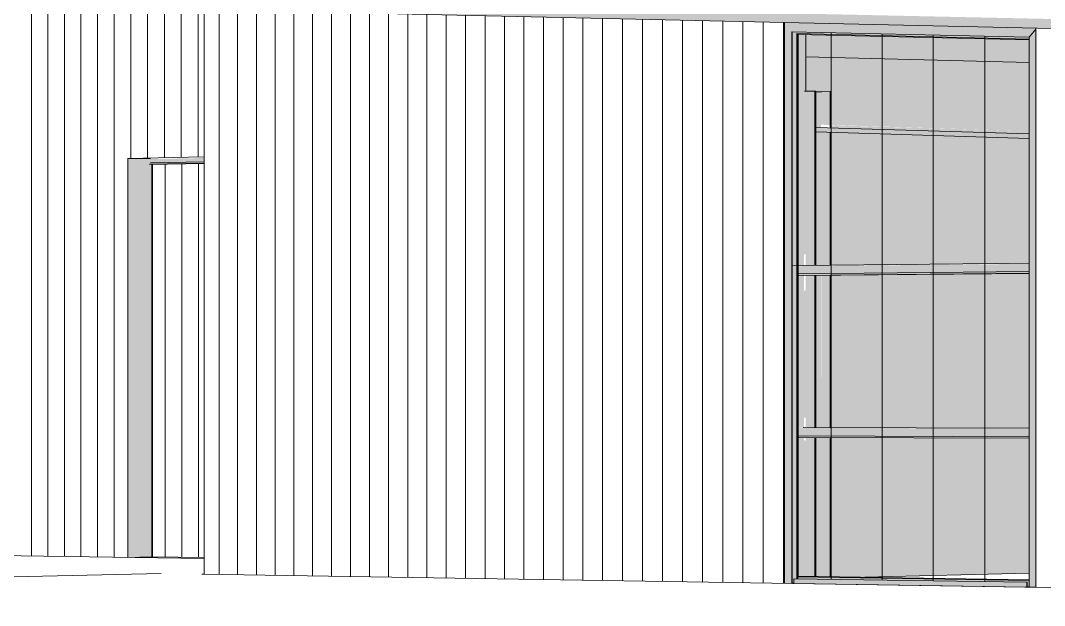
# Model space of a CAD drawing. Header units: inches. Extents: x 31155.6 to 31160.43, y 58.98 to 66.18.
# Drawn here: x 31158.6009 to 31158.7246, y 59.9741 to 60.0448 of the extents above; entities that cross this region are included whole.
import ezdxf

# ---------------------------------------------------------------- set-up
doc = ezdxf.new("R2010")
doc.units = ezdxf.units.IN
doc.header["$MEASUREMENT"] = 0
doc.linetypes.add('Center 1_4_', pattern=[0.53125, 0.25, -0.09375, 0.09375, -0.09375])
doc.linetypes.add('Hidden', pattern=[0.28125, 0.1875, -0.09375])
for name, color, linetype, lineweight in [('A-CLNG', 13, 'Continuous', 13), ('A-DOOR', 31, 'Continuous', 13), ('A-GLAZ-CURT', 52, 'Continuous', 9), ('A-GLAZ-CWMG', 51, 'Continuous', 9), ('A-PROP-SBCK', 71, 'Hidden', 50), ('A-ROOF', 132, 'Continuous', 13), ('A-WALL', 113, 'Continuous', 13), ('A-WALL-PATT', 111, 'Continuous', 13), ('C-BLDG-PADS', 91, 'Continuous', 9), ('C-TOPO', 7, 'Continuous', 9), ('EOP-PR', 4, 'Continuous', 9), ('I-WALL', 2, 'Continuous', 13), ('L-SITE-WALL', 31, 'Continuous', 13), ('PROP', 3, 'Center 1_4_', 9), ('S-BEAM', 12, 'Continuous', 9), ('S-COLS', 52, 'Continuous', 9)]:
    doc.layers.add(name, color=color, linetype=linetype, lineweight=lineweight)

# ---------------------------------------------------------------- blocks, each defined once
blk = doc.blocks.new('FP_62-Looking South East')
at = {"layer": 'A-WALL-PATT', "lineweight": 9}
for p, q in [((-3883.72739, 59.98007), (-3883.72739, 60.02815)), ((-3883.7254, 59.98004), (-3883.7254, 60.02819)), ((-3883.72341, 59.98001), (-3883.72341, 60.02823)), ((-3883.72141, 59.97999), (-3883.72141, 60.02827)), ((-3883.71941, 59.97996), (-3883.71941, 60.02831)), ((-3883.7174, 59.97993), (-3883.7174, 60.02835)), ((-3883.71538, 60.02814), (-3883.71538, 60.02839)), ((-3883.71336, 60.02818), (-3883.71336, 60.02843)), ((-3883.71133, 60.02822), (-3883.71133, 60.02848)), ((-3883.7093, 60.02826), (-3883.7093, 60.02852)), ((-3883.70726, 60.02831), (-3883.70726, 60.02856))]:
    blk.add_line(p, q, dxfattribs=at)
blk = doc.blocks.new('FP_70-Looking South East')
at = {"layer": 'A-WALL-PATT', "lineweight": 9}
for p, q in [((-3883.63078, 59.97724), (-3883.63078, 60.04333)), ((-3883.62464, 59.97715), (-3883.62464, 60.04319)), ((-3883.61846, 59.97705), (-3883.61846, 60.04305)), ((-3883.61222, 59.97696), (-3883.61222, 60.0429))]:
    blk.add_line(p, q, dxfattribs=at)
blk = doc.blocks.new('FP_71-Looking South East')
at = {"layer": 'A-WALL-PATT', "lineweight": 9}
for p, q in [((-3883.70472, 59.97783), (-3883.70472, 60.04608)), ((-3883.70248, 59.9778), (-3883.70248, 60.04603)), ((-3883.70022, 59.97776), (-3883.70022, 60.04598)), ((-3883.69796, 59.97773), (-3883.69796, 60.04593)), ((-3883.69569, 59.97769), (-3883.69569, 60.04588)), ((-3883.69342, 59.97766), (-3883.69342, 60.04583)), ((-3883.69113, 59.97762), (-3883.69113, 60.04577)), ((-3883.68884, 59.97758), (-3883.68884, 60.04572)), ((-3883.68655, 59.97755), (-3883.68655, 60.04567)), ((-3883.68424, 59.97751), (-3883.68424, 60.04562)), ((-3883.68193, 59.97747), (-3883.68193, 60.04557)), ((-3883.67961, 59.97744), (-3883.67961, 60.04552)), ((-3883.67728, 59.9774), (-3883.67728, 60.04547)), ((-3883.67495, 59.97737), (-3883.67495, 60.04542)), ((-3883.6726, 59.97733), (-3883.6726, 60.04536)), ((-3883.67025, 59.97729), (-3883.67025, 60.04531)), ((-3883.66789, 59.97725), (-3883.66789, 60.04526)), ((-3883.66553, 59.97722), (-3883.66553, 60.04521)), ((-3883.66316, 59.97718), (-3883.66316, 60.04515)), ((-3883.66077, 59.97714), (-3883.66077, 60.0451)), ((-3883.65839, 59.9771), (-3883.65839, 60.04505)), ((-3883.65599, 59.97707), (-3883.65599, 60.04499)), ((-3883.65358, 59.97703), (-3883.65358, 60.04494)), ((-3883.65117, 59.97699), (-3883.65117, 60.04489)), ((-3883.64875, 59.97695), (-3883.64875, 60.04483)), ((-3883.64632, 59.97692), (-3883.64632, 60.04478)), ((-3883.64388, 59.97688), (-3883.64388, 60.04472)), ((-3883.64144, 59.97684), (-3883.64144, 60.04467)), ((-3883.63899, 59.9768), (-3883.63899, 60.04462)), ((-3883.63653, 59.97676), (-3883.63653, 60.04456))]:
    blk.add_line(p, q, dxfattribs=at)
blk = doc.blocks.new('FP_72-Looking South East')
at = {"layer": 'A-DOOR', "lineweight": 9}
for p, q in [((-3883.71125, 59.97994), (-3883.71125, 60.02744)), ((-3883.70923, 59.97991), (-3883.70923, 60.02748)), ((-3883.7072, 59.97988), (-3883.7072, 60.02752))]:
    blk.add_line(p, q, dxfattribs=at)
blk = doc.blocks.new('FP_73-Looking South East')
at = {"layer": 'A-WALL-PATT', "lineweight": 9}
for p, q in [((-3883.72341, 60.02823), (-3883.72341, 60.09252)), ((-3883.72141, 60.02827), (-3883.72141, 60.09265)), ((-3883.71941, 60.02831), (-3883.71941, 60.09278)), ((-3883.7174, 60.02835), (-3883.7174, 60.09292)), ((-3883.71538, 60.02839), (-3883.71538, 60.09305)), ((-3883.71336, 60.02843), (-3883.71336, 60.09319)), ((-3883.71133, 60.02848), (-3883.71133, 60.09332)), ((-3883.7093, 60.02852), (-3883.7093, 60.09346)), ((-3883.70726, 60.02856), (-3883.70726, 60.09359)), ((-3883.72739, 60.02815), (-3883.72739, 60.09225)), ((-3883.7254, 60.02819), (-3883.7254, 60.09239))]:
    blk.add_line(p, q, dxfattribs=at)

msp = doc.modelspace()

# ---------------------------------------------------------------- hatches: boundary and pattern name
at = {"layer": 'A-CLNG'}
msp.add_hatch(color=256, dxfattribs=at).paths.add_polyline_path([(31158.72274, 60.03974), (31158.72274, 60.04246), (31158.69577, 60.04306), (31158.69577, 60.04041), (31158.72084, 60.03979)], flags=0)
at = {"layer": 'A-GLAZ-CWMG'}
for points in [[(31158.6941, 59.97675), (31158.6941, 60.04344), (31158.69322, 60.04456), (31158.69322, 59.97676)], [(31158.72274, 60.04278), (31158.72365, 60.04388), (31158.69322, 60.04456), (31158.6941, 60.04344), (31158.72084, 60.04282)], [(31158.69434, 59.97677), (31158.69437, 59.97731), (31158.6948, 59.97731), (31158.6948, 60.04313), (31158.69457, 60.04343), (31158.69412, 60.04344), (31158.69412, 59.97677)], [(31158.72274, 60.04248), (31158.72271, 60.04278), (31158.69459, 60.04341), (31158.6948, 60.04313), (31158.7225, 60.04249)], [(31158.69475, 59.9773), (31158.69475, 60.04311), (31158.69468, 60.04321), (31158.69468, 59.97731)], [(31158.72274, 60.04246), (31158.72274, 60.04256), (31158.69468, 60.04321), (31158.69475, 60.04311), (31158.72084, 60.0425)], [(31158.72365, 59.97628), (31158.72365, 60.04388), (31158.72274, 60.04278), (31158.72274, 59.9763)], [(31158.72274, 59.9771), (31158.72274, 59.9772), (31158.69475, 59.97762), (31158.69475, 59.97753), (31158.72252, 59.97711)], [(31158.72274, 59.97634), (31158.72274, 59.97718), (31158.69482, 59.9776), (31158.69482, 59.9773), (31158.7225, 59.97685), (31158.7225, 59.97635)], [(31158.72249, 59.9763), (31158.72249, 59.97688), (31158.69434, 59.97731), (31158.69434, 59.97675), (31158.70334, 59.9766)], [(31158.72274, 59.97633), (31158.72274, 59.97633), (31158.72253, 59.97633)]]:
    msp.add_hatch(color=256, dxfattribs=at).paths.add_polyline_path(points, flags=0)
h = msp.add_hatch(color=256, dxfattribs=at)
h.paths.add_polyline_path([(31158.69482, 59.9773), (31158.69482, 59.97753), (31158.69475, 59.97753), (31158.69475, 59.9773)], flags=0)
h.paths.add_polyline_path([(31158.69475, 59.97762), (31158.69484, 59.97763), (31158.69484, 59.99458), (31158.69475, 59.99458), (31158.69475, 59.97763)], flags=0)
h.paths.add_polyline_path([(31158.69475, 59.99557), (31158.69484, 59.99557), (31158.69484, 60.01418), (31158.69475, 60.01418), (31158.69475, 59.99571)], flags=0)
h.paths.add_polyline_path([(31158.69484, 60.01513), (31158.69482, 60.0431), (31158.69475, 60.04311), (31158.69475, 60.01513)], flags=0)
at = {"layer": 'A-ROOF'}
msp.add_hatch(color=256, dxfattribs=at).paths.add_polyline_path([(31158.88818, 60.04023), (31158.88818, 60.04149), (31158.62304, 60.04718), (31158.62304, 60.04612), (31158.887, 60.04025)], flags=0)
at = {"layer": 'I-WALL'}
h = msp.add_hatch(color=256, dxfattribs=at)
h.paths.add_polyline_path([(31158.7029, 59.9775), (31158.72277, 59.97797), (31158.72277, 59.99428), (31158.6988, 59.99438), (31158.6988, 59.97756)], flags=0)
h.paths.add_polyline_path([(31158.72277, 59.9955), (31158.72277, 60.01422), (31158.6988, 60.01399), (31158.6988, 59.99557), (31158.72086, 59.9955)], flags=0)
h.paths.add_polyline_path([(31158.6988, 60.01521), (31158.72277, 60.01546), (31158.72277, 60.03056), (31158.6988, 60.03127), (31158.6988, 60.01652)], flags=0)
at = {"layer": 'L-SITE-WALL'}
for points in [[(31158.69313, 59.97676), (31158.69322, 59.97676), (31158.69322, 60.04456), (31158.69313, 60.04456), (31158.69313, 59.97787)], [(31158.61386, 59.9799), (31158.61677, 59.97996), (31158.61677, 60.02741), (31158.61647, 60.02743), (31158.61659, 60.02758), (31158.61677, 60.02758), (31158.61677, 60.02806), (31158.61386, 60.02813), (31158.61386, 59.98141)]]:
    msp.add_hatch(color=256, dxfattribs=at).paths.add_polyline_path(points, flags=0)
h = msp.add_hatch(color=256, dxfattribs=at)
h.paths.add_polyline_path([(31158.69577, 59.97761), (31158.69577, 59.99398), (31158.69568, 59.99398), (31158.69547, 59.99439), (31158.69484, 59.99439), (31158.69484, 59.97763), (31158.69497, 59.97762)], flags=0)
h.paths.add_polyline_path([(31158.69484, 59.99557), (31158.69557, 59.99558), (31158.69557, 59.99678), (31158.69577, 59.99678), (31158.69577, 60.01213), (31158.69557, 60.01213), (31158.69557, 60.01399), (31158.69484, 60.01399), (31158.69484, 59.99571)], flags=0)
h.paths.add_polyline_path([(31158.69484, 60.01517), (31158.69557, 60.01518), (31158.69557, 60.01652), (31158.69577, 60.01652), (31158.69577, 60.04308), (31158.69484, 60.04309), (31158.69484, 60.01558)], flags=0)
at = {"layer": 'S-BEAM'}
for points in [[(31158.72274, 60.03143), (31158.72274, 60.03971), (31158.69577, 60.04038), (31158.69577, 60.03624), (31158.69697, 60.03627), (31158.69697, 60.03619), (31158.69759, 60.03617), (31158.69759, 60.0322), (31158.72084, 60.03149)], [(31158.72274, 60.03055), (31158.72274, 60.03108), (31158.69697, 60.03187), (31158.69697, 60.03135), (31158.72084, 60.03061)], [(31158.61677, 60.02758), (31158.62307, 60.0277), (31158.62307, 60.02818), (31158.61677, 60.02806), (31158.61677, 60.02801)], [(31158.61647, 60.02743), (31158.62307, 60.02756), (31158.62307, 60.0277), (31158.61659, 60.02758)], [(31158.69412, 60.01417), (31158.72274, 60.01445), (31158.72274, 60.01538), (31158.69412, 60.01509)], [(31158.6948, 60.0151), (31158.72274, 60.01541), (31158.72274, 60.01546), (31158.6948, 60.01515), (31158.6948, 60.01513)], [(31158.6948, 60.01399), (31158.72274, 60.01426), (31158.72274, 60.01445), (31158.6948, 60.01418)], [(31158.69687, 60.01397), (31158.72274, 60.01422), (31158.72274, 60.01425), (31158.69687, 60.014)], [(31158.61675, 60.00809), (31158.61684, 60.00812), (31158.61684, 60.00813), (31158.61675, 60.0081)], [(31158.61675, 60.0076), (31158.61684, 60.0076), (31158.61684, 60.00809), (31158.61675, 60.00809)], [(31158.61675, 60.0075), (31158.61684, 60.0075), (31158.61684, 60.0076), (31158.61675, 60.0076)], [(31158.72274, 59.99447), (31158.72274, 59.99541), (31158.69412, 59.9955), (31158.69412, 59.99458), (31158.72084, 59.99448)], [(31158.72274, 59.99541), (31158.72274, 59.99548), (31158.6948, 59.99555), (31158.6948, 59.99549), (31158.72084, 59.99541)], [(31158.72274, 59.99429), (31158.72274, 59.99447), (31158.6948, 59.99458), (31158.6948, 59.99439), (31158.72084, 59.99429)]]:
    msp.add_hatch(color=256, dxfattribs=at).paths.add_polyline_path(points, flags=0)
h = msp.add_hatch(color=256, dxfattribs=at)
h.paths.add_polyline_path([(31158.72274, 60.03108), (31158.72274, 60.03143), (31158.6988, 60.03213), (31158.6988, 60.03197), (31158.6987, 60.03197), (31158.6987, 60.03182), (31158.72084, 60.03114)], flags=0)
h.paths.add_polyline_path([(31158.69772, 60.03185), (31158.69772, 60.03186), (31158.69767, 60.03185)], flags=0)
at = {"layer": 'S-COLS'}
h = msp.add_hatch(color=256, dxfattribs=at)
h.paths.add_polyline_path([(31158.69687, 59.9776), (31158.69687, 59.99438), (31158.69577, 59.99439), (31158.69577, 59.97761), (31158.69646, 59.9776)], flags=0)
h.paths.add_polyline_path([(31158.69687, 59.99557), (31158.69687, 60.01401), (31158.69577, 60.014), (31158.69577, 59.99558)], flags=0)
h.paths.add_polyline_path([(31158.69577, 60.01518), (31158.69687, 60.01519), (31158.69687, 60.03627), (31158.69577, 60.03624), (31158.69577, 60.01652)], flags=0)
h = msp.add_hatch(color=256, dxfattribs=at)
h.paths.add_polyline_path([(31158.69697, 59.97759), (31158.69697, 59.99438), (31158.69687, 59.99438), (31158.69687, 59.9776)], flags=0)
h.paths.add_polyline_path([(31158.69697, 59.99557), (31158.69697, 60.01397), (31158.69687, 60.01397), (31158.69687, 59.99557)], flags=0)
h.paths.add_polyline_path([(31158.69687, 60.01519), (31158.69697, 60.01519), (31158.69697, 60.03627), (31158.69687, 60.03627), (31158.69687, 60.01639)], flags=0)
h = msp.add_hatch(color=256, dxfattribs=at)
h.paths.add_polyline_path([(31158.69735, 59.97759), (31158.69735, 59.99438), (31158.69697, 59.99438), (31158.69697, 59.97759)], flags=0)
h.paths.add_polyline_path([(31158.69735, 59.99557), (31158.69735, 60.01398), (31158.69697, 60.01397), (31158.69697, 59.99557)], flags=0)
h.paths.add_polyline_path([(31158.69697, 60.01519), (31158.69735, 60.0152), (31158.69735, 60.03134), (31158.69703, 60.03135), (31158.69703, 60.03187), (31158.69735, 60.03187), (31158.69735, 60.03618), (31158.69697, 60.03619), (31158.69697, 60.01652)], flags=0)
h = msp.add_hatch(color=256, dxfattribs=at)
h.paths.add_polyline_path([(31158.69772, 59.97758), (31158.69771, 59.99438), (31158.69735, 59.99438), (31158.69735, 59.97759), (31158.69772, 59.97758)], flags=0)
h.paths.add_polyline_path([(31158.69772, 59.99557), (31158.69769, 60.01398), (31158.69735, 60.01398), (31158.69738, 59.99557), (31158.69771, 59.99557)], flags=0)
h.paths.add_polyline_path([(31158.69735, 60.0152), (31158.69772, 60.0152), (31158.69772, 60.03133), (31158.69735, 60.03134), (31158.69735, 60.01652)], flags=0)
h.paths.add_polyline_path([(31158.69746, 60.03187), (31158.69759, 60.03187), (31158.69759, 60.03617), (31158.69735, 60.03618), (31158.69735, 60.03187), (31158.69746, 60.03187)], flags=0)
h = msp.add_hatch(color=256, dxfattribs=at)
h.paths.add_polyline_path([(31158.6987, 59.97757), (31158.6987, 59.99438), (31158.69772, 59.99438), (31158.69772, 59.97758)], flags=0)
h.paths.add_polyline_path([(31158.6987, 59.99557), (31158.6987, 60.01399), (31158.69772, 60.01398), (31158.69772, 59.99557)], flags=0)
h.paths.add_polyline_path([(31158.69772, 60.0152), (31158.6987, 60.01521), (31158.6987, 60.0313), (31158.69772, 60.03133), (31158.69772, 60.01652)], flags=0)
h = msp.add_hatch(color=256, dxfattribs=at)
h.paths.add_polyline_path([(31158.6988, 59.97757), (31158.6988, 59.99438), (31158.6987, 59.99438), (31158.6987, 59.97757)], flags=0)
h.paths.add_polyline_path([(31158.6988, 59.99557), (31158.6988, 60.01399), (31158.6987, 60.01399), (31158.6987, 59.99557)], flags=0)
h.paths.add_polyline_path([(31158.6987, 60.01521), (31158.6988, 60.01521), (31158.6988, 60.03129), (31158.6987, 60.0313), (31158.6987, 60.01652)], flags=0)

# ---------------------------------------------------------------- linework, layer by layer
at = {"layer": 'A-CLNG'}
msp.add_line((31158.72274, 60.03974), (31158.69577, 60.04041), dxfattribs=at)
at = {"layer": 'A-DOOR'}
for p, q in [((31158.61686, 59.97996), (31158.61686, 60.02741)), ((31158.62307, 59.97987), (31158.61686, 59.97996))]:
    msp.add_line(p, q, dxfattribs=at)
at = {"layer": 'A-GLAZ-CWMG'}
for p, q in [((31158.69322, 60.04456), (31158.69322, 59.97676)), ((31158.69412, 60.04344), (31158.6941, 60.04344)), ((31158.6941, 60.04344), (31158.6941, 59.97675)), ((31158.6941, 60.04344), (31158.69412, 60.04344)), ((31158.72274, 60.04278), (31158.6941, 60.04344)), ((31158.69412, 60.04344), (31158.69412, 59.97675)), ((31158.69468, 60.04321), (31158.69468, 59.9773)), ((31158.72274, 60.04256), (31158.69468, 60.04321)), ((31158.69484, 60.0431), (31158.69475, 60.04311)), ((31158.69475, 60.04311), (31158.69475, 59.9773)), ((31158.69475, 60.04311), (31158.69484, 60.0431)), ((31158.72274, 60.04246), (31158.69475, 60.04311)), ((31158.69484, 60.0431), (31158.69484, 60.01513)), ((31158.72356, 60.04377), (31158.72274, 60.04278)), ((31158.72274, 60.04278), (31158.72356, 60.04377)), ((31158.72274, 59.9763), (31158.72274, 60.04278)), ((31158.69484, 60.0151), (31158.69484, 59.99557)), ((31158.69484, 59.99555), (31158.69484, 59.97762)), ((31158.69475, 59.97762), (31158.69484, 59.97763)), ((31158.69475, 59.97753), (31158.69475, 59.97762)), ((31158.69475, 59.97762), (31158.72274, 59.9772)), ((31158.69475, 59.97753), (31158.72274, 59.9771)), ((31158.69482, 59.9773), (31158.69482, 59.97753)), ((31158.6941, 59.97675), (31158.69322, 59.97676)), ((31158.69412, 59.97675), (31158.6941, 59.97675)), ((31158.69434, 59.97676), (31158.69412, 59.97677)), ((31158.69434, 59.97675), (31158.69434, 59.97731)), ((31158.69434, 59.97731), (31158.69437, 59.97731)), ((31158.69434, 59.97731), (31158.72249, 59.97688)), ((31158.69434, 59.97675), (31158.72249, 59.9763)), ((31158.72252, 59.97688), (31158.72249, 59.97688)), ((31158.72249, 59.97688), (31158.72249, 59.9763)), ((31158.72249, 59.9763), (31158.72274, 59.97631)), ((31158.7225, 59.97633), (31158.7225, 59.97685)), ((31158.7225, 59.97685), (31158.72252, 59.97685)), ((31158.7225, 59.97635), (31158.72274, 59.97634)), ((31158.72252, 59.97685), (31158.72252, 59.97688)), ((31158.72274, 59.97633), (31158.72253, 59.97633)), ((31158.72356, 59.97629), (31158.72274, 59.9763))]:
    msp.add_line(p, q, dxfattribs=at)
at = {"layer": 'A-PROP-SBCK', "linetype": 'Continuous'}
for p, q in [((31158.61674, 59.99209), (31158.61682, 59.99209)), ((31158.61674, 59.99158), (31158.61682, 59.99158)), ((31158.61674, 59.99155), (31158.61682, 59.99156))]:
    msp.add_line(p, q, dxfattribs=at)
at = {"layer": 'A-ROOF'}
msp.add_line((31158.88818, 60.04023), (31158.62304, 60.04612), dxfattribs=at)
at = {"layer": 'A-WALL'}
for p, q in [((31158.69434, 59.97679), (31158.69412, 59.97679)), ((31158.69414, 59.97677), (31158.69434, 59.97677)), ((31158.72274, 59.97634), (31158.7225, 59.97634)), ((31158.72253, 59.97633), (31158.72274, 59.97633))]:
    msp.add_line(p, q, dxfattribs=at)
at = {"layer": 'C-BLDG-PADS'}
for p, q in [((31158.61684, 59.98758), (31158.61675, 59.98758)), ((31158.59003, 59.98024), (31158.62307, 59.97977)), ((31158.62308, 59.97787), (31158.62282, 59.97786)), ((31158.62282, 59.97786), (31158.86375, 59.97407))]:
    msp.add_line(p, q, dxfattribs=at)
at = {"layer": 'C-TOPO'}
for p, q in [((31158.61682, 59.99402), (31158.61674, 59.99402)), ((31158.61675, 59.98758), (31158.61684, 59.98758)), ((31158.61684, 59.98758), (31158.61675, 59.98758)), ((31158.62307, 59.97977), (31158.59003, 59.98024)), ((31158.59003, 59.98024), (31158.62307, 59.97977)), ((31158.62282, 59.97786), (31158.62308, 59.97787)), ((31158.62308, 59.97787), (31158.62282, 59.97786)), ((31158.86375, 59.97407), (31158.62282, 59.97786)), ((31158.62282, 59.97786), (31158.86375, 59.97407))]:
    msp.add_line(p, q, dxfattribs=at)
at = {"layer": 'EOP-PR'}
msp.add_line((31158.61788, 59.97793), (31158.50004, 59.97541), dxfattribs=at)
at = {"layer": 'I-WALL'}
msp.add_line((31158.7029, 59.9775), (31158.72277, 59.97797), dxfattribs=at)
at = {"layer": 'L-SITE-WALL'}
for p, q in [((31158.62308, 60.04612), (31158.62308, 59.97786)), ((31158.69313, 59.97676), (31158.69313, 60.04456)), ((31158.69322, 60.04456), (31158.69313, 60.04456)), ((31158.69577, 60.04308), (31158.69577, 60.03624)), ((31158.72356, 60.04388), (31158.72356, 59.97628)), ((31158.61386, 60.02813), (31158.62307, 60.02832)), ((31158.61386, 59.9799), (31158.61386, 60.02813)), ((31158.61659, 60.02806), (31158.61386, 60.02813)), ((31158.61677, 60.02741), (31158.61677, 59.97996)), ((31158.61677, 59.97996), (31158.61386, 59.9799)), ((31158.69322, 59.97676), (31158.69313, 59.97676))]:
    msp.add_line(p, q, dxfattribs=at)
at = {"layer": 'PROP', "linetype": 'Continuous'}
msp.add_line((31158.61674, 59.99254), (31158.61682, 59.99254), dxfattribs=at)
at = {"layer": 'S-BEAM'}
for p, q in [((31158.69703, 60.03187), (31158.72274, 60.03108)), ((31158.72274, 60.03055), (31158.69703, 60.03135)), ((31158.61647, 60.02743), (31158.62307, 60.02756)), ((31158.61648, 60.0274), (31158.62307, 60.02753)), ((31158.61659, 60.02758), (31158.62307, 60.0277)), ((31158.69412, 60.01516), (31158.69468, 60.01517)), ((31158.69478, 60.01517), (31158.72274, 60.01546)), ((31158.69484, 60.01418), (31158.72274, 60.01445)), ((31158.69484, 60.01399), (31158.72274, 60.01426)), ((31158.69545, 60.01399), (31158.72274, 60.01425)), ((31158.69546, 60.01396), (31158.72274, 60.01422)), ((31158.61675, 60.00813), (31158.61684, 60.00813)), ((31158.61675, 60.0076), (31158.61684, 60.0076)), ((31158.61684, 60.0075), (31158.61675, 60.0075)), ((31158.61684, 60.00748), (31158.61675, 60.00748)), ((31158.69545, 59.99558), (31158.72274, 59.9955)), ((31158.69484, 59.99458), (31158.72274, 59.99447)), ((31158.69484, 59.99439), (31158.72274, 59.99429))]:
    msp.add_line(p, q, dxfattribs=at)
at = {"layer": 'S-COLS'}
for p, q in [((31158.69687, 60.03627), (31158.6956, 60.03624)), ((31158.69687, 60.03627), (31158.69687, 60.01519)), ((31158.69697, 60.03627), (31158.69687, 60.03627)), ((31158.69697, 60.03627), (31158.69697, 60.01519)), ((31158.69735, 60.03618), (31158.69697, 60.03619)), ((31158.6987, 60.0362), (31158.69772, 60.03618)), ((31158.6987, 60.0362), (31158.6987, 60.03182)), ((31158.6988, 60.0362), (31158.6987, 60.0362)), ((31158.6988, 60.0362), (31158.6988, 60.03201)), ((31158.6987, 60.0313), (31158.6987, 60.01521)), ((31158.6988, 60.03129), (31158.6988, 60.01521)), ((31158.69687, 60.01397), (31158.69687, 59.99557)), ((31158.69697, 60.01397), (31158.69697, 59.99558)), ((31158.6987, 60.01399), (31158.6987, 59.99558)), ((31158.6988, 60.01399), (31158.6988, 59.99558)), ((31158.69687, 59.99438), (31158.69687, 59.97759)), ((31158.69697, 59.99438), (31158.69697, 59.97759)), ((31158.6987, 59.99438), (31158.6987, 59.97756)), ((31158.6988, 59.99438), (31158.6988, 59.97756))]:
    msp.add_line(p, q, dxfattribs=at)
msp.add_polyline3d([(31158.69772, 60.03618, 0), (31158.69759, 60.03617, 0), (31158.69746, 60.03618, 0), (31158.69735, 60.03618, 0)], dxfattribs=at)

# ---------------------------------------------------------------- block references
at = {"layer": 'A-DOOR', "lineweight": 9}
msp.add_blockref('FP_72-Looking South East', (35042.32962, 0), dxfattribs=at)
at = {"layer": 'A-GLAZ-CURT'}
msp.add_blockref('FP_70-Looking South East', (35042.32962, 0), dxfattribs=at)
at = {"layer": 'L-SITE-WALL', "lineweight": 9}
for name in ['FP_73-Looking South East', 'FP_71-Looking South East', 'FP_62-Looking South East']:
    msp.add_blockref(name, (35042.32962, 0), dxfattribs=at)

doc.saveas('drawing.dxf')
